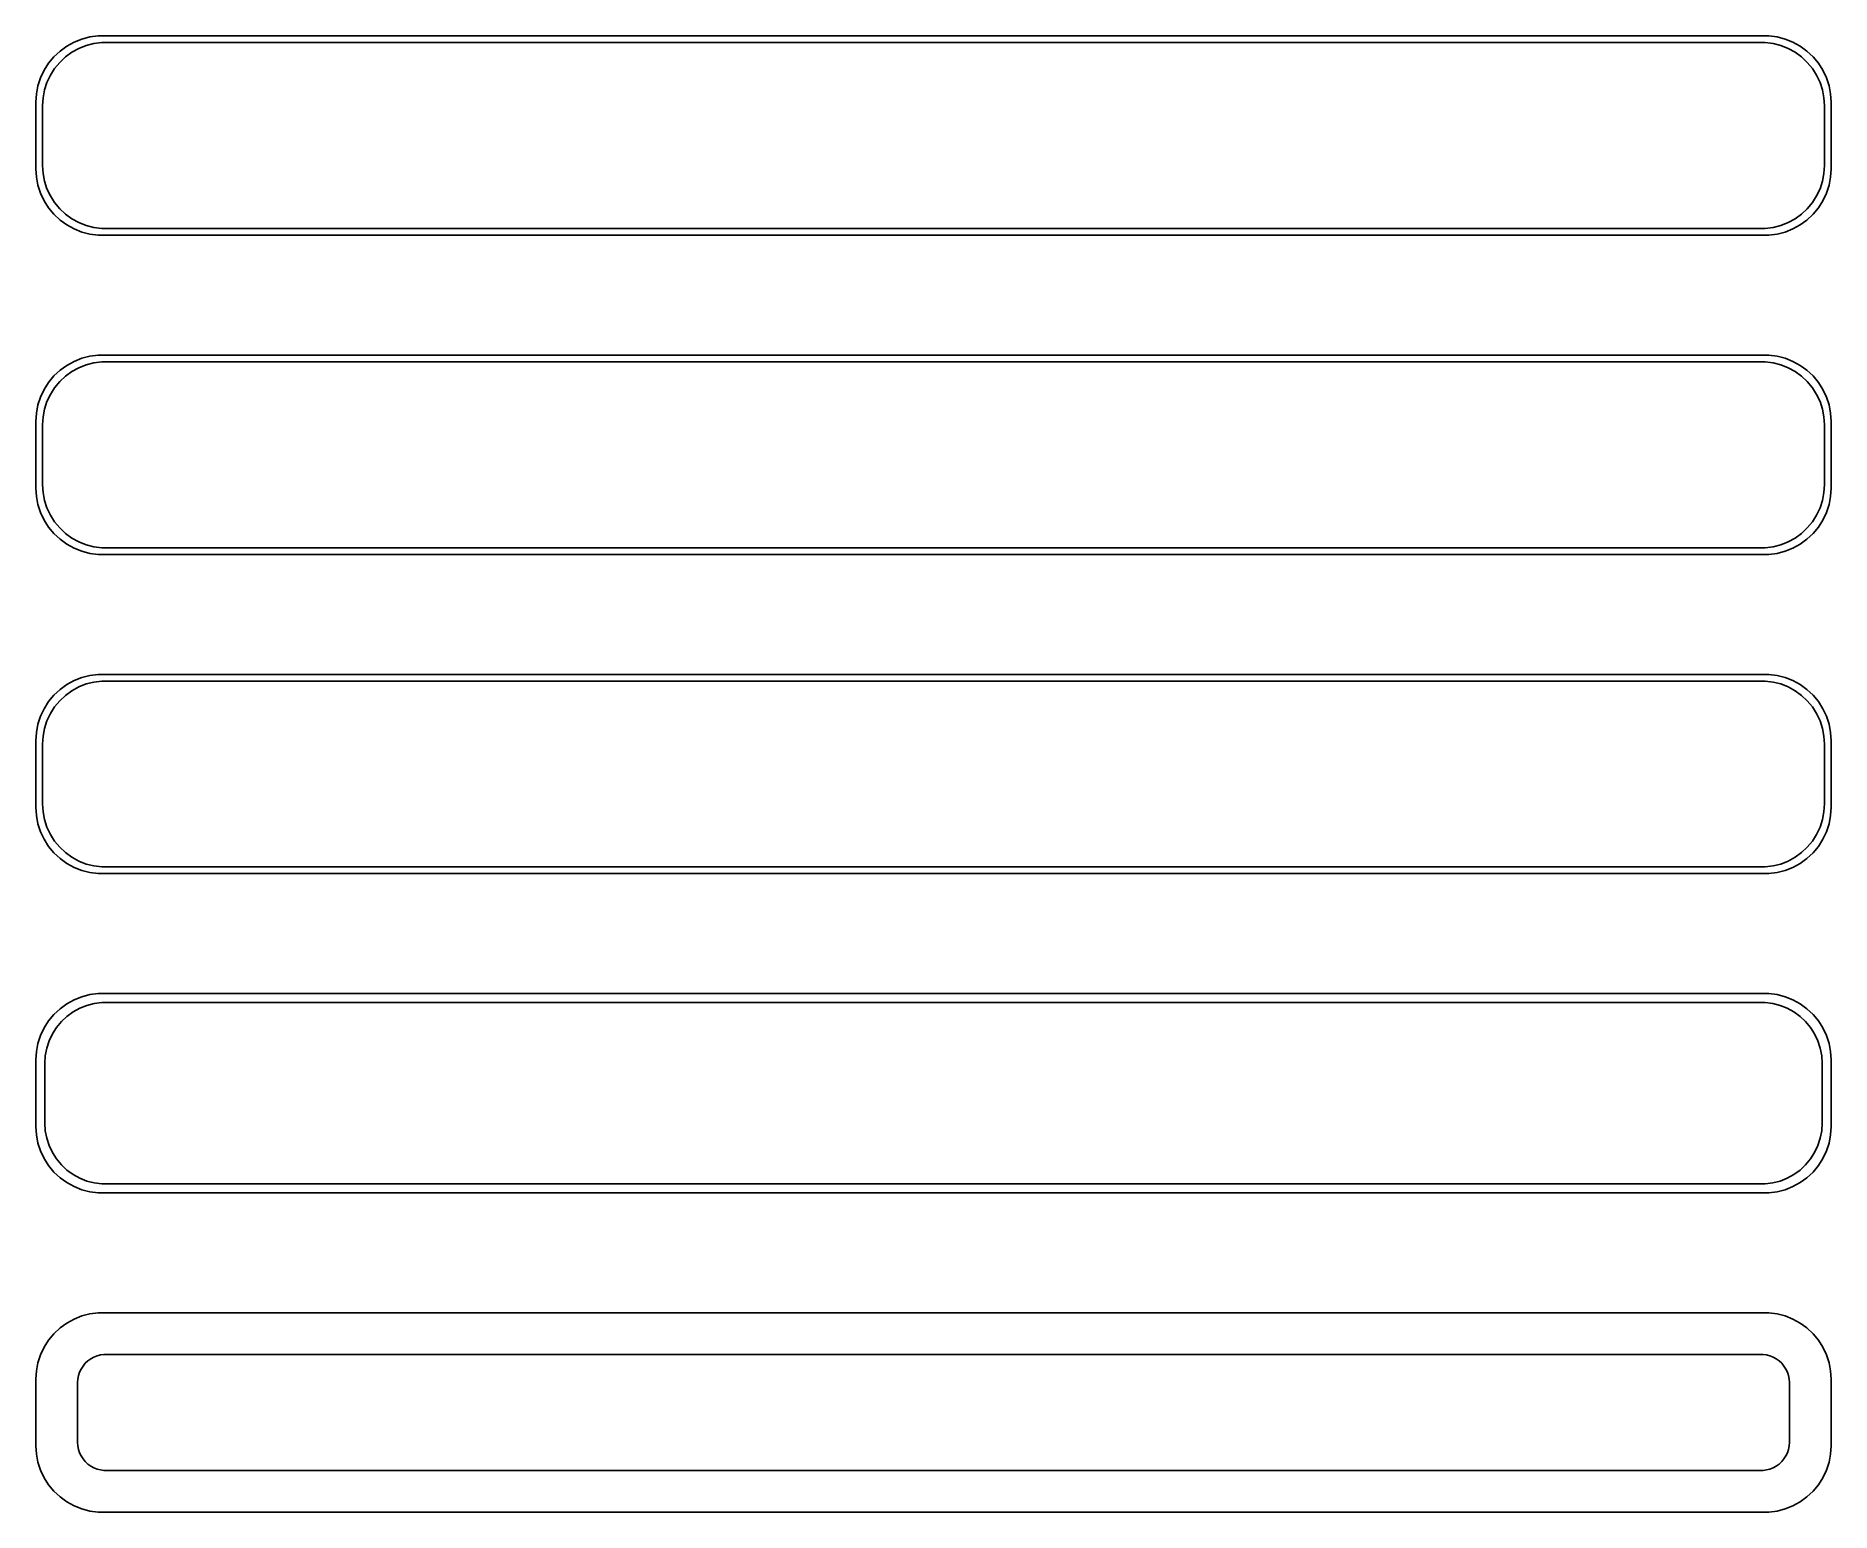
# Model space of a CAD drawing. Header units: metres. Extents: x -68 to 68, y 113 to 223.
import ezdxf

# ---------------------------------------------------------------- set-up
doc = ezdxf.new("R2010")
doc.units = ezdxf.units.M

msp = doc.modelspace()

# ---------------------------------------------------------------- linework, layer by layer
for p, q in [((-64.6289, 223.024), (-65.1791, 222.722)), ((-64.0451, 223.255), (-64.6289, 223.024)), ((-64.2724, 222.548), (-63.7178, 222.768)), ((-63.4369, 223.411), (-64.0451, 223.255)), ((-63.7178, 222.768), (-63.1401, 222.916)), ((-62.8139, 223.49), (-63.4369, 223.411)), ((-63.1401, 222.916), (-62.5482, 222.991)), ((62.8139, 223.49), (-62.8139, 223.49)), ((-62.5482, 222.991), (62.5482, 222.991)), ((62.5482, 222.991), (63.1401, 222.916)), ((63.4369, 223.411), (62.8139, 223.49)), ((63.1401, 222.916), (63.7178, 222.768)), ((64.0451, 223.255), (63.4369, 223.411)), ((63.7178, 222.768), (64.2724, 222.548)), ((64.6289, 223.024), (64.0451, 223.255)), ((65.1791, 222.722), (64.6289, 223.024)), ((-66.5451, 221.439), (-66.8815, 220.909)), ((-66.1448, 221.923), (-66.5451, 221.439)), ((-65.6871, 222.353), (-66.1448, 221.923)), ((-66.0928, 221.042), (-65.7126, 221.502)), ((-65.7126, 221.502), (-65.2778, 221.91)), ((-65.1791, 222.722), (-65.6871, 222.353)), ((-65.2778, 221.91), (-64.7952, 222.261)), ((-64.7952, 222.261), (-64.2724, 222.548)), ((64.2724, 222.548), (64.7952, 222.261)), ((64.7952, 222.261), (65.2778, 221.91)), ((65.6871, 222.353), (65.1791, 222.722)), ((65.2778, 221.91), (65.7126, 221.502)), ((66.1448, 221.923), (65.6871, 222.353)), ((65.7126, 221.502), (66.0928, 221.042)), ((66.5451, 221.439), (66.1448, 221.923)), ((66.8815, 220.909), (66.5451, 221.439)), ((-67.1489, 220.341), (-67.3429, 219.743)), ((-66.8815, 220.909), (-67.1489, 220.341)), ((-66.6664, 219.999), (-66.4125, 220.538)), ((-66.4125, 220.538), (-66.0928, 221.042)), ((66.0928, 221.042), (66.4125, 220.538)), ((66.4125, 220.538), (66.6664, 219.999)), ((67.1489, 220.341), (66.8815, 220.909)), ((67.3429, 219.743), (67.1489, 220.341)), ((-67.4606, 219.127), (-67.5, 218.5)), ((-67.3429, 219.743), (-67.4606, 219.127)), ((-67, 218.25), (-66.9625, 218.845)), ((-66.9625, 218.845), (-66.8508, 219.431)), ((-66.8508, 219.431), (-66.6664, 219.999)), ((66.6664, 219.999), (66.8508, 219.431)), ((66.8508, 219.431), (66.9625, 218.845)), ((66.9625, 218.845), (67, 218.25)), ((67.4606, 219.127), (67.3429, 219.743)), ((67.5, 218.5), (67.4606, 219.127)), ((-67.5, 218.5), (-67.5, 213.5)), ((-67, 213.75), (-67, 218.25)), ((67, 218.25), (67, 213.75)), ((67.5, 213.5), (67.5, 218.5)), ((-67.5, 213.5), (-67.4606, 212.873)), ((-66.9625, 213.155), (-67, 213.75)), ((67, 213.75), (66.9625, 213.155)), ((67.4606, 212.873), (67.5, 213.5)), ((-67.4606, 212.873), (-67.3429, 212.257)), ((-67.3429, 212.257), (-67.1489, 211.659)), ((-66.8508, 212.569), (-66.9625, 213.155)), ((-66.6664, 212.001), (-66.8508, 212.569)), ((-66.4125, 211.462), (-66.6664, 212.001)), ((66.6664, 212.001), (66.4125, 211.462)), ((66.8508, 212.569), (66.6664, 212.001)), ((66.9625, 213.155), (66.8508, 212.569)), ((67.1489, 211.659), (67.3429, 212.257)), ((67.3429, 212.257), (67.4606, 212.873)), ((-67.1489, 211.659), (-66.8815, 211.091)), ((-66.8815, 211.091), (-66.5451, 210.561)), ((-66.0928, 210.958), (-66.4125, 211.462)), ((-65.7126, 210.498), (-66.0928, 210.958)), ((66.0928, 210.958), (65.7126, 210.498)), ((66.4125, 211.462), (66.0928, 210.958)), ((66.5451, 210.561), (66.8815, 211.091)), ((66.8815, 211.091), (67.1489, 211.659)), ((-66.5451, 210.561), (-66.1448, 210.077)), ((-66.1448, 210.077), (-65.6871, 209.647)), ((-65.2778, 210.09), (-65.7126, 210.498)), ((-65.6871, 209.647), (-65.1791, 209.278)), ((-64.7952, 209.739), (-65.2778, 210.09)), ((-65.1791, 209.278), (-64.6289, 208.976)), ((-64.2724, 209.452), (-64.7952, 209.739)), ((-63.7178, 209.232), (-64.2724, 209.452)), ((64.2724, 209.452), (63.7178, 209.232)), ((64.7952, 209.739), (64.2724, 209.452)), ((64.6289, 208.976), (65.1791, 209.278)), ((65.2778, 210.09), (64.7952, 209.739)), ((65.1791, 209.278), (65.6871, 209.647)), ((65.7126, 210.498), (65.2778, 210.09)), ((65.6871, 209.647), (66.1448, 210.077)), ((66.1448, 210.077), (66.5451, 210.561)), ((-64.6289, 208.976), (-64.0451, 208.745)), ((-64.0451, 208.745), (-63.4369, 208.589)), ((-63.1401, 209.084), (-63.7178, 209.232)), ((-63.4369, 208.589), (-62.8139, 208.51)), ((-62.5482, 209.009), (-63.1401, 209.084)), ((-62.8139, 208.51), (62.8139, 208.51)), ((62.5482, 209.009), (-62.5482, 209.009)), ((63.1401, 209.084), (62.5482, 209.009)), ((62.8139, 208.51), (63.4369, 208.589)), ((63.7178, 209.232), (63.1401, 209.084)), ((63.4369, 208.589), (64.0451, 208.745)), ((64.0451, 208.745), (64.6289, 208.976)), ((-65.1791, 198.722), (-65.6871, 198.353)), ((-64.6289, 199.024), (-65.1791, 198.722)), ((-64.7952, 198.261), (-64.2724, 198.548)), ((-64.0451, 199.255), (-64.6289, 199.024)), ((-64.2724, 198.548), (-63.7178, 198.768)), ((-63.4369, 199.411), (-64.0451, 199.255)), ((-63.7178, 198.768), (-63.1401, 198.916)), ((-62.8139, 199.49), (-63.4369, 199.411)), ((-63.1401, 198.916), (-62.5482, 198.991)), ((62.8139, 199.49), (-62.8139, 199.49)), ((-62.5482, 198.991), (62.5482, 198.991)), ((62.5482, 198.991), (63.1401, 198.916)), ((63.4369, 199.411), (62.8139, 199.49)), ((63.1401, 198.916), (63.7178, 198.768)), ((64.0451, 199.255), (63.4369, 199.411)), ((63.7178, 198.768), (64.2724, 198.548)), ((64.6289, 199.024), (64.0451, 199.255)), ((64.2724, 198.548), (64.7952, 198.261)), ((65.1791, 198.722), (64.6289, 199.024)), ((65.6871, 198.353), (65.1791, 198.722)), ((-66.5451, 197.439), (-66.8815, 196.909)), ((-66.1448, 197.923), (-66.5451, 197.439)), ((-65.6871, 198.353), (-66.1448, 197.923)), ((-66.0928, 197.042), (-65.7126, 197.502)), ((-65.7126, 197.502), (-65.2778, 197.91)), ((-65.2778, 197.91), (-64.7952, 198.261)), ((64.7952, 198.261), (65.2778, 197.91)), ((65.2778, 197.91), (65.7126, 197.502)), ((66.1448, 197.923), (65.6871, 198.353)), ((65.7126, 197.502), (66.0928, 197.042)), ((66.5451, 197.439), (66.1448, 197.923)), ((66.8815, 196.909), (66.5451, 197.439)), ((-67.1489, 196.341), (-67.3429, 195.743)), ((-66.8815, 196.909), (-67.1489, 196.341)), ((-66.8508, 195.431), (-66.6664, 195.999)), ((-66.6664, 195.999), (-66.4125, 196.538)), ((-66.4125, 196.538), (-66.0928, 197.042)), ((66.0928, 197.042), (66.4125, 196.538)), ((66.4125, 196.538), (66.6664, 195.999)), ((66.6664, 195.999), (66.8508, 195.431)), ((67.1489, 196.341), (66.8815, 196.909)), ((67.3429, 195.743), (67.1489, 196.341)), ((-67.4606, 195.127), (-67.5, 194.5)), ((-67.5, 194.5), (-67.5, 189.5)), ((-67.3429, 195.743), (-67.4606, 195.127)), ((-67, 194.25), (-66.9625, 194.845)), ((-66.9625, 194.845), (-66.8508, 195.431)), ((66.8508, 195.431), (66.9625, 194.845)), ((66.9625, 194.845), (67, 194.25)), ((67.4606, 195.127), (67.3429, 195.743)), ((67.5, 194.5), (67.4606, 195.127)), ((67.5, 189.5), (67.5, 194.5)), ((-67, 189.75), (-67, 194.25)), ((67, 194.25), (67, 189.75)), ((-67.5, 189.5), (-67.4606, 188.873)), ((-66.9625, 189.155), (-67, 189.75)), ((-66.8508, 188.569), (-66.9625, 189.155)), ((66.9625, 189.155), (66.8508, 188.569)), ((67, 189.75), (66.9625, 189.155)), ((67.4606, 188.873), (67.5, 189.5)), ((-67.4606, 188.873), (-67.3429, 188.257)), ((-67.3429, 188.257), (-67.1489, 187.659)), ((-67.1489, 187.659), (-66.8815, 187.091)), ((-66.6664, 188.001), (-66.8508, 188.569)), ((-66.4125, 187.462), (-66.6664, 188.001)), ((66.6664, 188.001), (66.4125, 187.462)), ((66.8508, 188.569), (66.6664, 188.001)), ((66.8815, 187.091), (67.1489, 187.659)), ((67.1489, 187.659), (67.3429, 188.257)), ((67.3429, 188.257), (67.4606, 188.873)), ((-66.8815, 187.091), (-66.5451, 186.561)), ((-66.5451, 186.561), (-66.1448, 186.077)), ((-66.0928, 186.958), (-66.4125, 187.462)), ((-65.7126, 186.498), (-66.0928, 186.958)), ((-65.2778, 186.09), (-65.7126, 186.498)), ((65.7126, 186.498), (65.2778, 186.09)), ((66.0928, 186.958), (65.7126, 186.498)), ((66.4125, 187.462), (66.0928, 186.958)), ((66.1448, 186.077), (66.5451, 186.561)), ((66.5451, 186.561), (66.8815, 187.091)), ((-66.1448, 186.077), (-65.6871, 185.647)), ((-65.6871, 185.647), (-65.1791, 185.278)), ((-64.7952, 185.739), (-65.2778, 186.09)), ((-65.1791, 185.278), (-64.6289, 184.976)), ((-64.2724, 185.452), (-64.7952, 185.739)), ((-64.6289, 184.976), (-64.0451, 184.745)), ((-63.7178, 185.232), (-64.2724, 185.452)), ((-63.1401, 185.084), (-63.7178, 185.232)), ((-62.5482, 185.009), (-63.1401, 185.084)), ((62.5482, 185.009), (-62.5482, 185.009)), ((63.1401, 185.084), (62.5482, 185.009)), ((63.7178, 185.232), (63.1401, 185.084)), ((64.2724, 185.452), (63.7178, 185.232)), ((64.0451, 184.745), (64.6289, 184.976)), ((64.7952, 185.739), (64.2724, 185.452)), ((64.6289, 184.976), (65.1791, 185.278)), ((65.2778, 186.09), (64.7952, 185.739)), ((65.1791, 185.278), (65.6871, 185.647)), ((65.6871, 185.647), (66.1448, 186.077)), ((-64.0451, 184.745), (-63.4369, 184.589)), ((-63.4369, 184.589), (-62.8139, 184.51)), ((-62.8139, 184.51), (62.8139, 184.51)), ((62.8139, 184.51), (63.4369, 184.589)), ((63.4369, 184.589), (64.0451, 184.745)), ((-65.6871, 174.353), (-66.1448, 173.923)), ((-65.1791, 174.722), (-65.6871, 174.353)), ((-65.2778, 173.91), (-64.7952, 174.261)), ((-64.6289, 175.024), (-65.1791, 174.722)), ((-64.7952, 174.261), (-64.2724, 174.548)), ((-64.0451, 175.255), (-64.6289, 175.024)), ((-64.2724, 174.548), (-63.7178, 174.768)), ((-63.4369, 175.411), (-64.0451, 175.255)), ((-63.7178, 174.768), (-63.1401, 174.916)), ((-62.8139, 175.49), (-63.4369, 175.411)), ((-63.1401, 174.916), (-62.5482, 174.991)), ((62.8139, 175.49), (-62.8139, 175.49)), ((-62.5482, 174.991), (62.5482, 174.991)), ((62.5482, 174.991), (63.1401, 174.916)), ((63.4369, 175.411), (62.8139, 175.49)), ((63.1401, 174.916), (63.7178, 174.768)), ((64.0451, 175.255), (63.4369, 175.411)), ((63.7178, 174.768), (64.2724, 174.548)), ((64.6289, 175.024), (64.0451, 175.255)), ((64.2724, 174.548), (64.7952, 174.261)), ((65.1791, 174.722), (64.6289, 175.024)), ((64.7952, 174.261), (65.2778, 173.91)), ((65.6871, 174.353), (65.1791, 174.722)), ((66.1448, 173.923), (65.6871, 174.353)), ((-66.8815, 172.909), (-67.1489, 172.341)), ((-66.5451, 173.439), (-66.8815, 172.909)), ((-66.1448, 173.923), (-66.5451, 173.439)), ((-66.4125, 172.538), (-66.0928, 173.042)), ((-66.0928, 173.042), (-65.7126, 173.502)), ((-65.7126, 173.502), (-65.2778, 173.91)), ((65.2778, 173.91), (65.7126, 173.502)), ((65.7126, 173.502), (66.0928, 173.042)), ((66.0928, 173.042), (66.4125, 172.538)), ((66.5451, 173.439), (66.1448, 173.923)), ((66.8815, 172.909), (66.5451, 173.439)), ((67.1489, 172.341), (66.8815, 172.909)), ((-67.3429, 171.743), (-67.4606, 171.127)), ((-67.1489, 172.341), (-67.3429, 171.743)), ((-66.8508, 171.431), (-66.6664, 171.999)), ((-66.6664, 171.999), (-66.4125, 172.538)), ((66.4125, 172.538), (66.6664, 171.999)), ((66.6664, 171.999), (66.8508, 171.431)), ((67.3429, 171.743), (67.1489, 172.341)), ((67.4606, 171.127), (67.3429, 171.743)), ((-67.4606, 171.127), (-67.5, 170.5)), ((-67.5, 170.5), (-67.5, 165.5)), ((-67, 170.25), (-66.9625, 170.845)), ((-67, 165.75), (-67, 170.25)), ((-66.9625, 170.845), (-66.8508, 171.431)), ((66.8508, 171.431), (66.9625, 170.845)), ((66.9625, 170.845), (67, 170.25)), ((67, 170.25), (67, 165.75)), ((67.5, 170.5), (67.4606, 171.127)), ((67.5, 165.5), (67.5, 170.5)), ((-67.5, 165.5), (-67.4606, 164.873)), ((-67.4606, 164.873), (-67.3429, 164.257)), ((-66.9625, 165.155), (-67, 165.75)), ((-66.8508, 164.569), (-66.9625, 165.155)), ((66.9625, 165.155), (66.8508, 164.569)), ((67, 165.75), (66.9625, 165.155)), ((67.3429, 164.257), (67.4606, 164.873)), ((67.4606, 164.873), (67.5, 165.5)), ((-67.3429, 164.257), (-67.1489, 163.659)), ((-67.1489, 163.659), (-66.8815, 163.091)), ((-66.6664, 164.001), (-66.8508, 164.569)), ((-66.4125, 163.462), (-66.6664, 164.001)), ((-66.0928, 162.958), (-66.4125, 163.462)), ((66.4125, 163.462), (66.0928, 162.958)), ((66.6664, 164.001), (66.4125, 163.462)), ((66.8508, 164.569), (66.6664, 164.001)), ((66.8815, 163.091), (67.1489, 163.659)), ((67.1489, 163.659), (67.3429, 164.257)), ((-66.8815, 163.091), (-66.5451, 162.561)), ((-66.5451, 162.561), (-66.1448, 162.077)), ((-66.1448, 162.077), (-65.6871, 161.647)), ((-65.7126, 162.498), (-66.0928, 162.958)), ((-65.2778, 162.09), (-65.7126, 162.498)), ((-64.7952, 161.739), (-65.2778, 162.09)), ((65.2778, 162.09), (64.7952, 161.739)), ((65.7126, 162.498), (65.2778, 162.09)), ((65.6871, 161.647), (66.1448, 162.077)), ((66.0928, 162.958), (65.7126, 162.498)), ((66.1448, 162.077), (66.5451, 162.561)), ((66.5451, 162.561), (66.8815, 163.091)), ((-65.6871, 161.647), (-65.1791, 161.278)), ((-65.1791, 161.278), (-64.6289, 160.976)), ((-64.2724, 161.452), (-64.7952, 161.739)), ((-64.6289, 160.976), (-64.0451, 160.745)), ((-63.7178, 161.232), (-64.2724, 161.452)), ((-64.0451, 160.745), (-63.4369, 160.589)), ((-63.1401, 161.084), (-63.7178, 161.232)), ((-62.5482, 161.009), (-63.1401, 161.084)), ((62.5482, 161.009), (-62.5482, 161.009)), ((63.1401, 161.084), (62.5482, 161.009)), ((63.7178, 161.232), (63.1401, 161.084)), ((63.4369, 160.589), (64.0451, 160.745)), ((64.2724, 161.452), (63.7178, 161.232)), ((64.0451, 160.745), (64.6289, 160.976)), ((64.7952, 161.739), (64.2724, 161.452)), ((64.6289, 160.976), (65.1791, 161.278)), ((65.1791, 161.278), (65.6871, 161.647)), ((-63.4369, 160.589), (-62.8139, 160.51)), ((-62.8139, 160.51), (62.8139, 160.51)), ((62.8139, 160.51), (63.4369, 160.589)), ((-64.0451, 151.255), (-64.6289, 151.024)), ((-63.4369, 151.411), (-64.0451, 151.255)), ((-62.8139, 151.49), (-63.4369, 151.411)), ((62.8139, 151.49), (-62.8139, 151.49)), ((63.4369, 151.411), (62.8139, 151.49)), ((64.0451, 151.255), (63.4369, 151.411)), ((64.6289, 151.024), (64.0451, 151.255)), ((-66.1448, 149.923), (-66.5451, 149.439)), ((-65.6871, 150.353), (-66.1448, 149.923)), ((-65.1791, 150.722), (-65.6871, 150.353)), ((-64.6289, 151.024), (-65.1791, 150.722)), ((-65.1684, 149.778), (-64.7032, 150.116)), ((-64.7032, 150.116), (-64.1994, 150.393)), ((-64.1994, 150.393), (-63.6648, 150.604)), ((-63.6648, 150.604), (-63.1079, 150.747)), ((-63.1079, 150.747), (-62.5375, 150.819)), ((-62.5375, 150.819), (62.5375, 150.819)), ((62.5375, 150.819), (63.1079, 150.747)), ((63.1079, 150.747), (63.6648, 150.604)), ((63.6648, 150.604), (64.1994, 150.393)), ((64.1994, 150.393), (64.7032, 150.116)), ((65.1791, 150.722), (64.6289, 151.024)), ((64.7032, 150.116), (65.1684, 149.778)), ((65.6871, 150.353), (65.1791, 150.722)), ((66.1448, 149.923), (65.6871, 150.353)), ((66.5451, 149.439), (66.1448, 149.923)), ((-66.8815, 148.909), (-67.1489, 148.341)), ((-66.5451, 149.439), (-66.8815, 148.909)), ((-66.2621, 148.456), (-65.954, 148.941)), ((-65.954, 148.941), (-65.5875, 149.384)), ((-65.5875, 149.384), (-65.1684, 149.778)), ((65.1684, 149.778), (65.5875, 149.384)), ((65.5875, 149.384), (65.954, 148.941)), ((65.954, 148.941), (66.2621, 148.456)), ((66.8815, 148.909), (66.5451, 149.439)), ((67.1489, 148.341), (66.8815, 148.909)), ((-67.3429, 147.743), (-67.4606, 147.127)), ((-67.1489, 148.341), (-67.3429, 147.743)), ((-66.7923, 146.824), (-66.6846, 147.389)), ((-66.6846, 147.389), (-66.5069, 147.935)), ((-66.5069, 147.935), (-66.2621, 148.456)), ((66.2621, 148.456), (66.5069, 147.935)), ((66.5069, 147.935), (66.6846, 147.389)), ((66.6846, 147.389), (66.7923, 146.824)), ((67.3429, 147.743), (67.1489, 148.341)), ((67.4606, 147.127), (67.3429, 147.743)), ((-67.4606, 147.127), (-67.5, 146.5)), ((-67.5, 146.5), (-67.5, 141.5)), ((-66.8284, 146.25), (-66.7923, 146.824)), ((-66.8284, 141.75), (-66.8284, 146.25)), ((66.7923, 146.824), (66.8284, 146.25)), ((66.8284, 146.25), (66.8284, 141.75)), ((67.5, 146.5), (67.4606, 147.127)), ((67.5, 141.5), (67.5, 146.5)), ((-66.7923, 141.176), (-66.8284, 141.75)), ((66.8284, 141.75), (66.7923, 141.176)), ((-67.5, 141.5), (-67.4606, 140.873)), ((-67.4606, 140.873), (-67.3429, 140.257)), ((-66.6846, 140.611), (-66.7923, 141.176)), ((-66.5069, 140.065), (-66.6846, 140.611)), ((66.6846, 140.611), (66.5069, 140.065)), ((66.7923, 141.176), (66.6846, 140.611)), ((67.3429, 140.257), (67.4606, 140.873)), ((67.4606, 140.873), (67.5, 141.5)), ((-67.3429, 140.257), (-67.1489, 139.659)), ((-67.1489, 139.659), (-66.8815, 139.091)), ((-66.8815, 139.091), (-66.5451, 138.561)), ((-66.2621, 139.544), (-66.5069, 140.065)), ((-65.954, 139.059), (-66.2621, 139.544)), ((-65.5875, 138.616), (-65.954, 139.059)), ((65.954, 139.059), (65.5875, 138.616)), ((66.2621, 139.544), (65.954, 139.059)), ((66.5069, 140.065), (66.2621, 139.544)), ((66.5451, 138.561), (66.8815, 139.091)), ((66.8815, 139.091), (67.1489, 139.659)), ((67.1489, 139.659), (67.3429, 140.257)), ((-66.5451, 138.561), (-66.1448, 138.077)), ((-66.1448, 138.077), (-65.6871, 137.647)), ((-65.1684, 138.222), (-65.5875, 138.616)), ((-64.7032, 137.884), (-65.1684, 138.222)), ((-64.1994, 137.607), (-64.7032, 137.884)), ((64.7032, 137.884), (64.1994, 137.607)), ((65.1684, 138.222), (64.7032, 137.884)), ((65.5875, 138.616), (65.1684, 138.222)), ((65.6871, 137.647), (66.1448, 138.077)), ((66.1448, 138.077), (66.5451, 138.561)), ((-65.6871, 137.647), (-65.1791, 137.278)), ((-65.1791, 137.278), (-64.6289, 136.976)), ((-64.6289, 136.976), (-64.0451, 136.745)), ((-63.6648, 137.396), (-64.1994, 137.607)), ((-64.0451, 136.745), (-63.4369, 136.589)), ((-63.1079, 137.253), (-63.6648, 137.396)), ((-63.4369, 136.589), (-62.8139, 136.51)), ((-62.5375, 137.181), (-63.1079, 137.253)), ((-62.8139, 136.51), (62.8139, 136.51)), ((62.5375, 137.181), (-62.5375, 137.181)), ((63.1079, 137.253), (62.5375, 137.181)), ((62.8139, 136.51), (63.4369, 136.589)), ((63.6648, 137.396), (63.1079, 137.253)), ((63.4369, 136.589), (64.0451, 136.745)), ((64.1994, 137.607), (63.6648, 137.396)), ((64.0451, 136.745), (64.6289, 136.976)), ((64.6289, 136.976), (65.1791, 137.278)), ((65.1791, 137.278), (65.6871, 137.647)), ((-64.6289, 127.024), (-65.1791, 126.722)), ((-64.0451, 127.255), (-64.6289, 127.024)), ((-63.4369, 127.411), (-64.0451, 127.255)), ((-62.8139, 127.49), (-63.4369, 127.411)), ((62.8139, 127.49), (-62.8139, 127.49)), ((63.4369, 127.411), (62.8139, 127.49)), ((64.0451, 127.255), (63.4369, 127.411)), ((64.6289, 127.024), (64.0451, 127.255)), ((65.1791, 126.722), (64.6289, 127.024)), ((-66.1448, 125.923), (-66.5451, 125.439)), ((-65.6871, 126.353), (-66.1448, 125.923)), ((-65.1791, 126.722), (-65.6871, 126.353)), ((65.6871, 126.353), (65.1791, 126.722)), ((66.1448, 125.923), (65.6871, 126.353)), ((66.5451, 125.439), (66.1448, 125.923)), ((-67.1489, 124.341), (-67.3429, 123.743)), ((-66.8815, 124.909), (-67.1489, 124.341)), ((-66.5451, 125.439), (-66.8815, 124.909)), ((-63.1482, 124.159), (-62.9019, 124.256)), ((-62.9019, 124.256), (-62.6453, 124.322)), ((-62.6453, 124.322), (-62.3825, 124.355)), ((-62.3825, 124.355), (62.3825, 124.355)), ((62.3825, 124.355), (62.6453, 124.322)), ((62.6453, 124.322), (62.9019, 124.256)), ((62.9019, 124.256), (63.1482, 124.159)), ((66.8815, 124.909), (66.5451, 125.439)), ((67.1489, 124.341), (66.8815, 124.909)), ((67.3429, 123.743), (67.1489, 124.341)), ((-67.4606, 123.127), (-67.5, 122.5)), ((-67.3429, 123.743), (-67.4606, 123.127)), ((-64.2934, 122.775), (-64.2115, 123.027)), ((-64.2115, 123.027), (-64.0987, 123.266)), ((-64.0987, 123.266), (-63.9567, 123.49)), ((-63.9567, 123.49), (-63.7879, 123.694)), ((-63.7879, 123.694), (-63.5947, 123.875)), ((-63.5947, 123.875), (-63.3804, 124.031)), ((-63.3804, 124.031), (-63.1482, 124.159)), ((63.1482, 124.159), (63.3804, 124.031)), ((63.3804, 124.031), (63.5947, 123.875)), ((63.5947, 123.875), (63.7879, 123.694)), ((63.7879, 123.694), (63.9567, 123.49)), ((63.9567, 123.49), (64.0987, 123.266)), ((64.0987, 123.266), (64.2115, 123.027)), ((64.2115, 123.027), (64.2934, 122.775)), ((67.4606, 123.127), (67.3429, 123.743)), ((67.5, 122.5), (67.4606, 123.127)), ((-67.5, 122.5), (-67.5, 117.5)), ((-64.3596, 122.25), (-64.343, 122.514)), ((-64.3596, 117.75), (-64.3596, 122.25)), ((-64.343, 122.514), (-64.2934, 122.775)), ((64.2934, 122.775), (64.343, 122.514)), ((64.343, 122.514), (64.3596, 122.25)), ((64.3596, 122.25), (64.3596, 117.75)), ((67.5, 117.5), (67.5, 122.5)), ((-67.5, 117.5), (-67.4606, 116.873)), ((-64.343, 117.486), (-64.3596, 117.75)), ((-64.2934, 117.225), (-64.343, 117.486)), ((64.343, 117.486), (64.2934, 117.225)), ((64.3596, 117.75), (64.343, 117.486)), ((67.4606, 116.873), (67.5, 117.5)), ((-67.4606, 116.873), (-67.3429, 116.257)), ((-67.3429, 116.257), (-67.1489, 115.659)), ((-64.2115, 116.973), (-64.2934, 117.225)), ((-64.0987, 116.734), (-64.2115, 116.973)), ((-63.9567, 116.51), (-64.0987, 116.734)), ((-63.7879, 116.306), (-63.9567, 116.51)), ((-63.5947, 116.125), (-63.7879, 116.306)), ((-63.3804, 115.969), (-63.5947, 116.125)), ((63.5947, 116.125), (63.3804, 115.969)), ((63.7879, 116.306), (63.5947, 116.125)), ((63.9567, 116.51), (63.7879, 116.306)), ((64.0987, 116.734), (63.9567, 116.51)), ((64.2115, 116.973), (64.0987, 116.734)), ((64.2934, 117.225), (64.2115, 116.973)), ((67.1489, 115.659), (67.3429, 116.257)), ((67.3429, 116.257), (67.4606, 116.873)), ((-67.1489, 115.659), (-66.8815, 115.091)), ((-66.8815, 115.091), (-66.5451, 114.561)), ((-63.1482, 115.841), (-63.3804, 115.969)), ((-62.9019, 115.744), (-63.1482, 115.841)), ((-62.6453, 115.678), (-62.9019, 115.744)), ((-62.3825, 115.645), (-62.6453, 115.678)), ((62.3825, 115.645), (-62.3825, 115.645)), ((62.6453, 115.678), (62.3825, 115.645)), ((62.9019, 115.744), (62.6453, 115.678)), ((63.1482, 115.841), (62.9019, 115.744)), ((63.3804, 115.969), (63.1482, 115.841)), ((66.5451, 114.561), (66.8815, 115.091)), ((66.8815, 115.091), (67.1489, 115.659)), ((-66.5451, 114.561), (-66.1448, 114.077)), ((-66.1448, 114.077), (-65.6871, 113.647)), ((-65.6871, 113.647), (-65.1791, 113.278)), ((65.1791, 113.278), (65.6871, 113.647)), ((65.6871, 113.647), (66.1448, 114.077)), ((66.1448, 114.077), (66.5451, 114.561)), ((-65.1791, 113.278), (-64.6289, 112.976)), ((-64.6289, 112.976), (-64.0451, 112.745)), ((-64.0451, 112.745), (-63.4369, 112.589)), ((-63.4369, 112.589), (-62.8139, 112.51)), ((-62.8139, 112.51), (62.8139, 112.51)), ((62.8139, 112.51), (63.4369, 112.589)), ((63.4369, 112.589), (64.0451, 112.745)), ((64.0451, 112.745), (64.6289, 112.976)), ((64.6289, 112.976), (65.1791, 113.278))]:
    msp.add_line(p, q)

doc.saveas('drawing.dxf')
